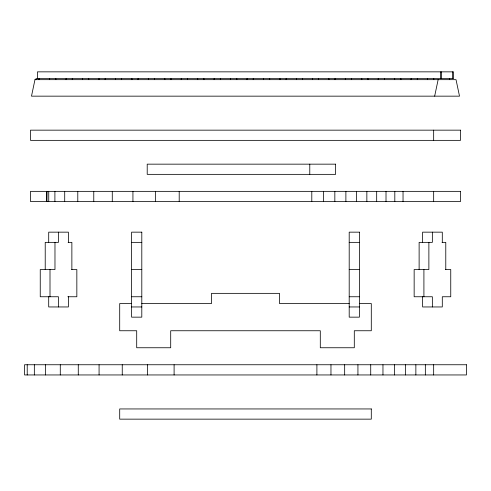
<?xml version="1.0" encoding="UTF-8"?>
<svg xmlns="http://www.w3.org/2000/svg" width="491" height="491" viewBox="0 0 491 491"><rect width="100%" height="100%" fill="white"/><g stroke="black" fill="none" stroke-linecap="round" stroke-linejoin="round"><path stroke-width="0.74" d="M434.658 96.156L438.138 79.671M68.12 242.358L71.87 242.358L71.87 269.553M131.606 242.358L141.801 242.358M349.199 242.358L359.4 242.358M442.029 242.358L445.779 242.358L445.779 269.553M71.588 269.553L76.842 269.553L76.842 296.754L67.838 296.754M131.606 269.553L141.801 269.553M349.199 269.553L359.4 269.553M445.497 269.553L450.75 269.553L450.75 296.754L442.299 296.754L442.299 306.955L422.604 306.955L422.604 296.754M131.606 296.754L141.801 296.754M349.199 296.754L359.4 296.754M131.606 303.555L119.706 303.555L119.706 330.75L136.701 330.75L136.701 347.751L170.702 347.751L170.702 330.75L320.298 330.75L320.298 347.751L354.299 347.751L354.299 330.75L371.294 330.75L371.294 303.555L359.4 303.555M141.801 303.555L211.504 303.555L211.504 293.354L279.502 293.354L279.502 303.555L349.199 303.555M131.606 306.955L141.801 306.955M349.199 306.955L359.4 306.955M452.549 71.852L452.549 78.652M449.67 78.652L449.67 79.671M442.299 242.358L442.299 232.157L422.604 232.157L422.604 242.358M441.618 71.852L441.618 78.652M440.623 71.852L440.623 78.652M433.768 78.652L433.768 79.671M433.663 130.158L433.663 140.358M433.663 191.355L433.663 201.555M433.663 364.752L433.663 374.952M432.356 232.157L432.356 242.358L419.124 242.358L419.124 269.553M432.356 306.955L432.356 296.754L414.152 296.754L414.152 269.553L428.876 269.553L428.876 242.358M427.587 78.652L427.587 79.671M425.347 364.752L425.347 374.952M423.911 269.553L423.911 296.754M417.313 78.652L417.313 79.671M415.859 364.752L415.859 374.952M411.139 78.652L411.139 79.671M405.591 364.752L405.591 374.952M403.037 191.355L403.037 201.555M400.865 78.652L400.865 79.671M394.813 191.355L394.813 201.555M394.684 78.652L394.684 79.671M394.604 364.752L394.604 374.952M386.012 191.355L386.012 201.555M384.41 78.652L384.41 79.671M382.962 364.752L382.962 374.952M378.23 78.652L378.23 79.671M376.677 191.355L376.677 201.555M370.723 364.752L370.723 374.952M367.955 78.652L367.955 79.671M366.851 191.355L366.851 201.555M361.781 78.652L361.781 79.671M357.933 364.752L357.933 374.952M356.57 191.355L356.57 201.555M351.507 78.652L351.507 79.671M345.885 191.355L345.885 201.555M345.326 78.652L345.326 79.671M344.664 364.752L344.664 374.952M335.052 78.652L335.052 79.671M334.837 191.355L334.837 201.555M330.965 364.752L330.965 374.952M328.878 78.652L328.878 79.671M323.459 191.355L323.459 201.555M318.604 78.652L318.604 79.671M316.898 364.752L316.898 374.952M312.423 78.652L312.423 79.671M311.797 191.355L311.797 201.555M309.778 164.16L309.778 174.354M302.603 78.652L302.603 79.671M296.429 78.652L296.429 79.671M286.155 78.652L286.155 79.671M279.974 78.652L279.974 79.671M269.7 78.652L269.7 79.671M263.526 78.652L263.526 79.671M253.252 78.652L253.252 79.671M247.071 78.652L247.071 79.671M236.797 78.652L236.797 79.671M230.623 78.652L230.623 79.671M220.349 78.652L220.349 79.671M214.168 78.652L214.168 79.671M203.894 78.652L203.894 79.671M197.72 78.652L197.72 79.671M187.445 78.652L187.445 79.671M181.265 78.652L181.265 79.671M179.203 191.355L179.203 201.555M174.102 364.752L174.102 374.952M170.991 78.652L170.991 79.671M164.816 78.652L164.816 79.671M155.365 191.355L155.365 201.555M154.542 78.652L154.542 79.671M148.362 78.652L148.362 79.671M147.392 364.752L147.392 374.952M138.088 78.652L138.088 79.671M132.932 191.355L132.932 201.555M131.907 78.652L131.907 79.671M122.247 364.752L122.247 374.952M121.633 78.652L121.633 79.671M115.459 78.652L115.459 79.671M112.279 191.355L112.279 201.555M105.184 78.652L105.184 79.671M99.004 78.652L99.004 79.671M99.072 364.752L99.072 374.952M93.769 191.355L93.769 201.555M88.73 78.652L88.73 79.671M82.556 78.652L82.556 79.671M78.278 364.752L78.278 374.952M77.787 191.355L77.787 201.555M72.281 78.652L72.281 79.671M68.39 242.358L68.39 232.157L48.701 232.157L48.701 242.358M68.39 296.754L68.39 306.955L48.701 306.955L48.701 296.754M66.101 78.652L66.101 79.671M64.708 191.355L64.708 201.555M60.283 364.752L60.283 374.952M58.454 232.157L58.454 242.358L45.221 242.358L45.221 269.553M58.454 306.955L58.454 296.754L40.25 296.754L40.25 269.553L54.974 269.553L54.974 242.358M55.827 78.652L55.827 79.671M54.9 191.355L54.9 201.555M50.002 269.553L50.002 296.754M49.652 78.652L49.652 79.671M48.738 191.355L48.738 201.555M46.884 191.355L46.884 201.555M46.798 191.355L46.731 201.555M46.676 191.355L46.614 201.555M46.602 191.355L46.602 201.555M45.503 364.752L45.503 374.952M39.053 78.652L39.053 79.671M37.451 78.652L37.451 71.852L453.543 71.852L453.543 78.652L35.96 78.652L35.96 79.671M34.339 364.752L34.339 374.952M27.22 364.752L27.22 374.952M34.971 79.671L31.492 96.156L459.508 96.156L456.029 79.671L34.971 79.671M460.503 130.158L30.497 130.158L30.497 140.358L460.503 140.358L460.503 130.158M335.623 164.16L147.208 164.16L147.208 174.354L335.623 174.354L335.623 164.16M460.503 191.355L30.497 191.355L30.497 201.555L460.503 201.555L460.503 191.355M141.801 232.157L131.606 232.157L131.606 317.155L141.801 317.155L141.801 232.157M359.4 232.157L349.199 232.157L349.199 317.155L359.4 317.155L359.4 232.157M466.45 364.752L24.55 364.752L24.55 374.952L466.45 374.952L466.45 364.752M371.294 408.948L119.706 408.948L119.706 419.148L371.294 419.148L371.294 408.948"/></g></svg>
